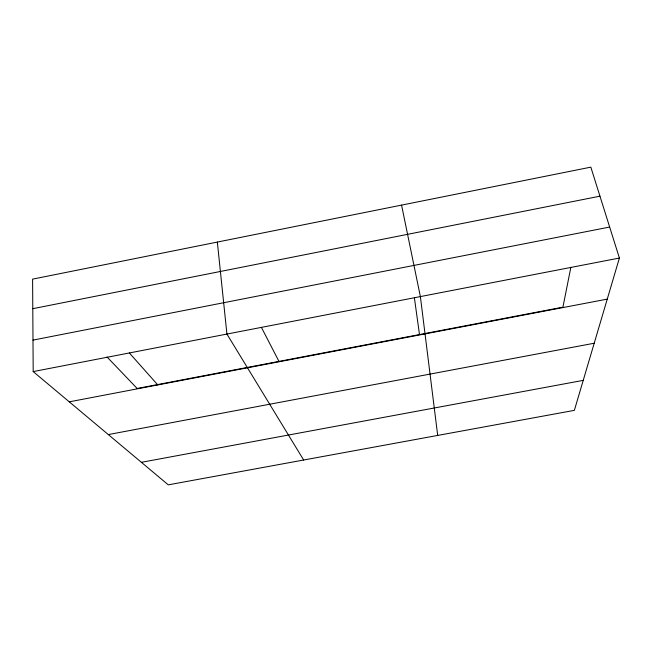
<?xml version="1.0" encoding="UTF-8"?>
<svg xmlns="http://www.w3.org/2000/svg" width="652" height="652" viewBox="0 0 652 652"><rect width="100%" height="100%" fill="white"/><g stroke="black" fill="none" stroke-linecap="round" stroke-linejoin="round"><path stroke-width="0.98" d="M570.867 267.304L562.912 307.173L137.156 388.478L107.034 356.978M619.4 258.037L574.363 410.361L168.273 484.852L33.195 371.591L32.6 279.129L590.834 167.148L619.4 258.037L33.195 371.591M32.787 308.689L599.954 196.17M32.991 340.108L609.661 227.051M69.275 401.836L607.256 299.113M108.313 434.574L594.208 343.237M141.394 462.317L583.23 380.369M129.373 352.96L157.8 384.933M303.669 460.019L226.929 334.06L217.336 242.071M261.403 327.385L278.974 361.395M401.559 205.111L420.377 296.587L437.696 435.43M414.395 297.825L419.489 334.566"/></g></svg>
